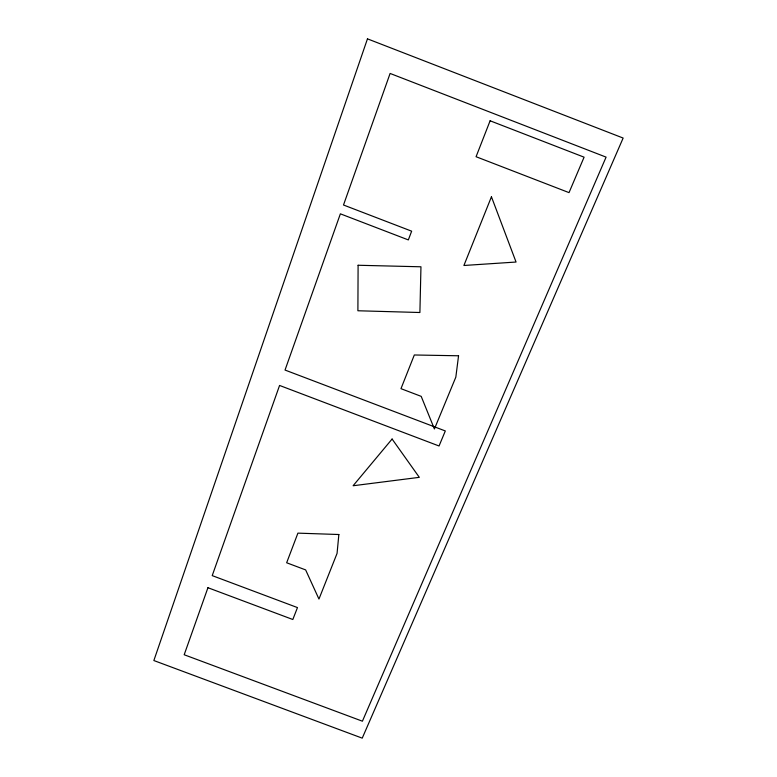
<?xml version="1.0" encoding="UTF-8"?>
<svg xmlns="http://www.w3.org/2000/svg" width="777" height="777" viewBox="0 0 777 777"><rect width="100%" height="100%" fill="white"/><g stroke="black" fill="none" stroke-linecap="round" stroke-linejoin="round"><path stroke-width="1.17" d="M358.1 265.258L357.896 310.761L419.901 312.509L420.959 266.793L358.1 265.258M338.859 534.518L337.063 553.399L318.958 599.057L305.643 569.91L286.655 562.771L297.912 533.139L338.859 534.518M458.556 355.779L455.827 377.146L434.411 428.991L421.202 396.367L400.981 388.665L414.316 354.982L458.556 355.779M367.463 38.85L153.856 660.537L362.237 738.15L623.144 138.053L367.463 38.85M207.935 587.713L184.188 654.749L362.412 721.202L606.089 157.129L390.103 73.446L343.502 205.002L411.655 231.177L408.333 239.918L340.375 213.83L285.033 370.056L445.318 430.953L439.044 445.988L279.574 385.45L212.218 575.621L297.474 607.585L292.822 619.502L207.935 587.713M490.112 120.785L476.068 156.721L569.026 192.628L584.09 157.177L490.112 120.785M491.443 196.785L463.908 265.481L516.054 262.034L491.443 196.785M392.094 439.034L353.098 485.751L419.318 477.34L392.094 439.034"/></g></svg>
